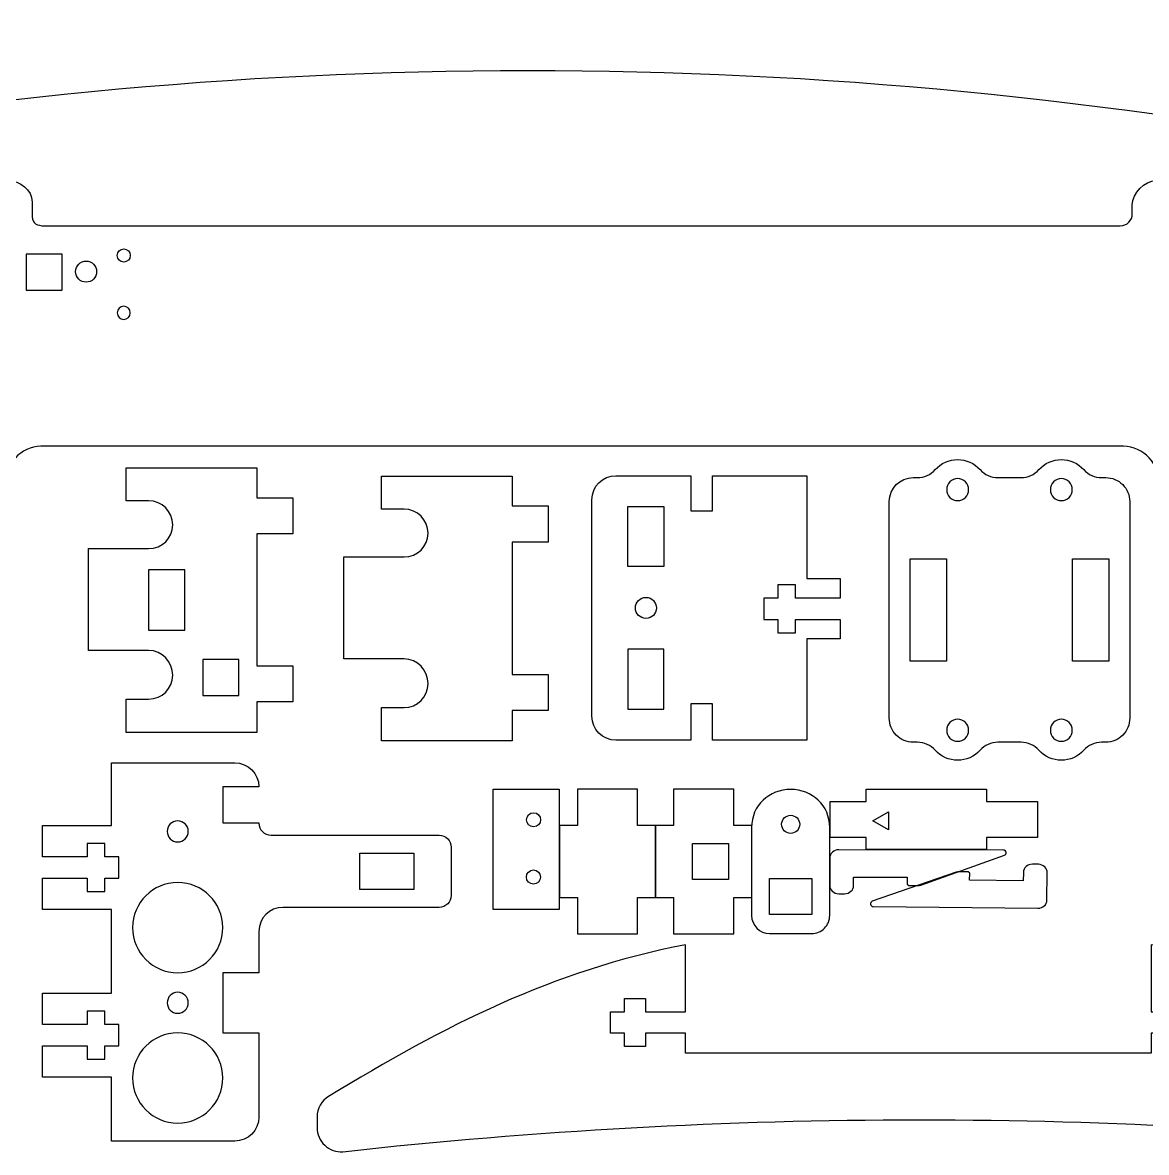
# Model space of a CAD drawing. Extents: x 110 to 740, y 2 to 416.
# Drawn here: x 304.4 to 491.4, y 1.5 to 189.3 of the extents above; entities that cross this region are included whole.
import ezdxf

# ---------------------------------------------------------------- set-up
doc = ezdxf.new("R2010")
doc.units = 0
doc.header["$MEASUREMENT"] = 0
doc.layers.add('LAYER_1', color=160, linetype='Continuous')

# ---------------------------------------------------------------- blocks, each defined once
blk = doc.blocks.new('AI9-BLK25')
at = {"layer": 'LAYER_1', "color": 7}
for points in [[(-106.58, 30.19), (-42.75, 30.19), (-42.75, 35.69), (-37.53, 35.69), (-37.53, 28.25), (-39.75, 28.25), (-39.75, 25.33), (-37.53, 25.33), (-37.53, 22.98), (-33.97, 22.98), (-33.97, 25.33), (-31.75, 25.33), (-31.75, 28.25), (-33.97, 28.25), (-33.97, 35.69), (-28.75, 35.69), (-28.75, 30.19), (28.9, 30.19), (28.9, 35.69), (34.12, 35.69), (34.12, 28.25), (31.89, 28.25), (31.89, 25.33), (34.12, 25.33), (34.12, 22.98), (37.67, 22.98), (37.67, 25.33), (39.9, 25.33), (39.9, 28.25), (37.67, 28.25), (37.67, 35.69), (42.89, 35.69), (42.89, 30.19), (106.85, 30.19)], [(106.65, 30.19), (106.65, 35.69), (111.87, 35.69), (111.87, 28.25), (109.65, 28.25), (109.65, 25.33), (111.87, 25.33), (111.87, 22.98), (115.43, 22.98), (115.43, 25.33), (117.65, 25.33), (117.65, 28.25), (115.43, 28.25), (115.43, 35.69), (120.65, 35.69), (120.65, 30.19), (152.65, 30.19), (152.65, 35.69), (157.87, 35.69), (157.87, 28.25), (155.65, 28.25), (155.65, 25.33), (157.87, 25.33), (157.87, 22.98), (161.43, 22.98), (161.43, 25.33), (163.65, 25.33), (163.65, 28.25), (161.43, 28.25), (161.43, 35.69), (166.65, 35.69), (166.65, 30.19), (172.65, 30.19), (172.65, -32.69)], [(-95, 18.19), (-95, 24.19), (-101, 24.19), (-101, 18.19), (-95, 18.19)], [(102, 18.19), (102, 24.19), (96, 24.19), (96, 18.19), (102, 18.19)], [(-101, 3.74), (-95, 3.74), (-95, 9.74), (-101, 9.74), (-101, 3.74)], [(96, 9.62), (96, 3.62), (102, 3.62), (102, 9.62), (96, 9.62)], [(-120.5, -2.38), (-120.5, -8.38), (-106.5, -8.38), (-106.5, -2.38), (-120.5, -2.38)], [(107.5, -2.38), (107.5, -8.38), (121.5, -8.38), (121.5, -2.38), (107.5, -2.38)]]:
    blk.add_lwpolyline(points, dxfattribs=at)
for points, knots in [([(172.65, -32.69), (172.65, -34.35), (171.31, -35.69), (169.65, -35.69), (169.65, -35.69), (160.65, -35.69), (160.65, -35.69), (159.54, -35.69), (158.65, -34.8), (158.65, -33.69), (158.65, -33.69), (158.65, -18.88), (158.65, -18.88), (158.65, -18.88), (152.65, -18.88), (152.65, -18.88), (152.65, -18.88), (152.65, -33.69), (152.65, -33.69), (152.65, -34.8), (151.75, -35.69), (150.65, -35.69), (150.65, -35.69), (144.65, -35.69), (144.65, -35.69), (49.12, -17.02), (-49.12, -17.02), (-144.65, -35.69), (-144.65, -35.69), (-150.65, -35.69), (-150.65, -35.69), (-151.18, -35.69), (-151.69, -35.48), (-152.06, -35.11), (-152.44, -34.73), (-152.65, -34.22), (-152.65, -33.69), (-152.65, -33.69), (-152.65, -18.88), (-152.65, -18.88), (-152.65, -18.88), (-158.65, -18.88), (-158.65, -18.88), (-158.65, -18.88), (-158.65, -33.69), (-158.65, -33.69), (-158.65, -34.8), (-159.54, -35.69), (-160.65, -35.69), (-160.65, -35.69), (-169.65, -35.69), (-169.65, -35.69), (-170.44, -35.69), (-171.21, -35.38), (-171.77, -34.81), (-172.33, -34.25), (-172.65, -33.49), (-172.65, -32.69), (-172.65, -32.69), (-172.65, 30.19), (-172.65, 30.19), (-172.65, 30.19), (-166.65, 30.19), (-166.65, 30.19), (-166.65, 30.19), (-166.65, 35.69), (-166.65, 35.69), (-166.65, 35.69), (-161.43, 35.69), (-161.43, 35.69), (-161.43, 35.69), (-161.43, 28.25), (-161.43, 28.25), (-161.43, 28.25), (-163.65, 28.25), (-163.65, 28.25), (-163.65, 28.25), (-163.65, 25.33), (-163.65, 25.33), (-163.65, 25.33), (-161.43, 25.33), (-161.43, 25.33), (-161.43, 25.33), (-161.43, 22.98), (-161.43, 22.98), (-161.43, 22.98), (-157.87, 22.98), (-157.87, 22.98), (-157.87, 22.98), (-157.87, 25.33), (-157.87, 25.33), (-157.87, 25.33), (-155.65, 25.33), (-155.65, 25.33), (-155.65, 25.33), (-155.65, 28.25), (-155.65, 28.25), (-155.65, 28.25), (-157.87, 28.25), (-157.87, 28.25), (-157.87, 28.25), (-157.87, 35.69), (-157.87, 35.69), (-157.87, 35.69), (-152.65, 35.69), (-152.65, 35.69), (-152.65, 35.69), (-152.65, 30.19), (-152.65, 30.19), (-152.65, 30.19), (-120.65, 30.19), (-120.65, 30.19), (-120.65, 30.19), (-120.65, 35.69), (-120.65, 35.69), (-120.65, 35.69), (-115.43, 35.69), (-115.43, 35.69), (-115.43, 35.69), (-115.43, 28.25), (-115.43, 28.25), (-115.43, 28.25), (-117.65, 28.25), (-117.65, 28.25), (-117.65, 28.25), (-117.65, 25.33), (-117.65, 25.33), (-117.65, 25.33), (-115.43, 25.33), (-115.43, 25.33), (-115.43, 25.33), (-115.43, 22.98), (-115.43, 22.98), (-115.43, 22.98), (-111.87, 22.98), (-111.87, 22.98), (-111.87, 22.98), (-111.87, 25.33), (-111.87, 25.33), (-111.87, 25.33), (-109.65, 25.33), (-109.65, 25.33), (-109.65, 25.33), (-109.65, 28.25), (-109.65, 28.25), (-109.65, 28.25), (-111.87, 28.25), (-111.87, 28.25), (-111.87, 28.25), (-111.87, 35.69), (-111.87, 35.69), (-111.87, 35.69), (-106.65, 35.69), (-106.65, 35.69), (-106.65, 35.69), (-106.65, 30.19), (-106.65, 30.19)], [0, 0, 0, 0, 1, 1, 1, 2, 2, 2, 3, 3, 3, 4, 4, 4, 5, 5, 5, 6, 6, 6, 7, 7, 7, 8, 8, 8, 9, 9, 9, 10, 10, 10, 11, 11, 11, 12, 12, 12, 13, 13, 13, 14, 14, 14, 15, 15, 15, 16, 16, 16, 17, 17, 17, 18, 18, 18, 19, 19, 19, 20, 20, 20, 21, 21, 21, 22, 22, 22, 23, 23, 23, 24, 24, 24, 25, 25, 25, 26, 26, 26, 27, 27, 27, 28, 28, 28, 29, 29, 29, 30, 30, 30, 31, 31, 31, 32, 32, 32, 33, 33, 33, 34, 34, 34, 35, 35, 35, 36, 36, 36, 37, 37, 37, 38, 38, 38, 39, 39, 39, 40, 40, 40, 41, 41, 41, 42, 42, 42, 43, 43, 43, 44, 44, 44, 45, 45, 45, 46, 46, 46, 47, 47, 47, 48, 48, 48, 49, 49, 49, 50, 50, 50, 51, 51, 51, 52, 52, 52, 52]), ([(-98, 15.66), (-98.97, 15.66), (-99.75, 14.87), (-99.75, 13.91), (-99.75, 12.94), (-98.97, 12.15), (-98, 12.15), (-97.03, 12.15), (-96.25, 12.94), (-96.25, 13.91), (-96.25, 14.87), (-97.03, 15.66), (-98, 15.66)], [0, 0, 0, 0, 1, 1, 1, 2, 2, 2, 3, 3, 3, 4, 4, 4, 4]), ([(99, 15.66), (98.03, 15.66), (97.25, 14.87), (97.25, 13.91), (97.25, 12.94), (98.03, 12.16), (99, 12.16), (99.97, 12.16), (100.75, 12.94), (100.75, 13.91), (100.75, 14.87), (99.97, 15.66), (99, 15.66)], [0, 0, 0, 0, 1, 1, 1, 2, 2, 2, 3, 3, 3, 4, 4, 4, 4]), ([(-155.65, -12.05), (-156.62, -12.05), (-157.4, -12.83), (-157.4, -13.8), (-157.4, -14.77), (-156.62, -15.55), (-155.65, -15.55), (-154.68, -15.55), (-153.9, -14.77), (-153.9, -13.8), (-153.9, -12.83), (-154.68, -12.05), (-155.65, -12.05)], [0, 0, 0, 0, 1, 1, 1, 2, 2, 2, 3, 3, 3, 4, 4, 4, 4]), ([(155.65, -12.05), (154.68, -12.05), (153.9, -12.83), (153.9, -13.8), (153.9, -14.77), (154.68, -15.55), (155.65, -15.55), (156.62, -15.55), (157.4, -14.77), (157.4, -13.8), (157.4, -12.83), (156.62, -12.05), (155.65, -12.05)], [0, 0, 0, 0, 1, 1, 1, 2, 2, 2, 3, 3, 3, 4, 4, 4, 4])]:
    blk.add_open_spline(points, degree=3, knots=knots, dxfattribs=at)
blk = doc.blocks.new('AI9-BLK21')
at = {"layer": 'LAYER_1', "color": 7}
for points in [[(-1, -5), (-1, 5), (-7, 5), (-7, -5), (-1, -5)], [(8, -15.88), (8, -9.88), (2, -9.88), (2, -15.88), (8, -15.88)]]:
    blk.add_lwpolyline(points, dxfattribs=at)
blk.add_open_spline([(17, -16.94), (17, -16.94), (17, -10.96), (17, -10.96), (17, -10.96), (11, -10.96), (11, -10.96), (11, -10.96), (11, 11.03), (11, 11.03), (11, 11.03), (17, 11.03), (17, 11.03), (17, 11.03), (17, 17.02), (17, 17.02), (17, 17.02), (11, 17.02), (11, 17.02), (11, 17.02), (11, 22), (11, 22), (11, 22), (-10.75, 22), (-10.75, 22), (-10.75, 22), (-10.75, 16.5), (-10.75, 16.5), (-10.75, 16.5), (-7, 16.5), (-7, 16.5), (-4.79, 16.5), (-3, 14.71), (-3, 12.5), (-3, 10.29), (-4.79, 8.56), (-7, 8.56), (-7, 8.56), (-17, 8.56), (-17, 8.56), (-17, 8.56), (-17, -8.37), (-17, -8.37), (-17, -8.37), (-7, -8.37), (-7, -8.37), (-4.79, -8.37), (-3, -10.29), (-3, -12.5), (-3, -14.71), (-4.79, -16.47), (-7, -16.47), (-7, -16.47), (-10.75, -16.47), (-10.75, -16.47), (-10.75, -16.47), (-10.75, -22), (-10.75, -22), (-10.75, -22), (11, -22), (11, -22), (11, -22), (11, -16.94), (11, -16.94), (11, -16.94), (17, -16.94), (17, -16.94)], degree=3, knots=[0, 0, 0, 0, 1, 1, 1, 2, 2, 2, 3, 3, 3, 4, 4, 4, 5, 5, 5, 6, 6, 6, 7, 7, 7, 8, 8, 8, 9, 9, 9, 10, 10, 10, 11, 11, 11, 12, 12, 12, 13, 13, 13, 14, 14, 14, 15, 15, 15, 16, 16, 16, 17, 17, 17, 18, 18, 18, 19, 19, 19, 20, 20, 20, 21, 21, 21, 22, 22, 22, 22], dxfattribs=at)
blk = doc.blocks.new('AI9-BLK20')
at = {"layer": 'LAYER_1', "color": 7}
blk.add_open_spline([(17, -16.95), (17, -16.95), (17, -10.96), (17, -10.96), (17, -10.96), (11, -10.96), (11, -10.96), (11, -10.96), (11, 11.03), (11, 11.03), (11, 11.03), (17, 11.03), (17, 11.03), (17, 11.03), (17, 17.03), (17, 17.03), (17, 17.03), (11, 17.03), (11, 17.03), (11, 17.03), (11, 22), (11, 22), (11, 22), (-10.75, 22), (-10.75, 22), (-10.75, 22), (-10.75, 16.5), (-10.75, 16.5), (-10.75, 16.5), (-7, 16.5), (-7, 16.5), (-4.79, 16.5), (-3, 14.71), (-3, 12.5), (-3, 10.29), (-4.79, 8.56), (-7, 8.56), (-7, 8.56), (-17, 8.56), (-17, 8.56), (-17, 8.56), (-17, -8.38), (-17, -8.38), (-17, -8.38), (-7, -8.38), (-7, -8.38), (-4.79, -8.38), (-3, -10.29), (-3, -12.5), (-3, -14.71), (-4.79, -16.48), (-7, -16.48), (-7, -16.48), (-10.75, -16.48), (-10.75, -16.48), (-10.75, -16.48), (-10.75, -22), (-10.75, -22), (-10.75, -22), (11, -22), (11, -22), (11, -22), (11, -16.95), (11, -16.95), (11, -16.95), (17, -16.95), (17, -16.95)], degree=3, knots=[0, 0, 0, 0, 1, 1, 1, 2, 2, 2, 3, 3, 3, 4, 4, 4, 5, 5, 5, 6, 6, 6, 7, 7, 7, 8, 8, 8, 9, 9, 9, 10, 10, 10, 11, 11, 11, 12, 12, 12, 13, 13, 13, 14, 14, 14, 15, 15, 15, 16, 16, 16, 17, 17, 17, 18, 18, 18, 19, 19, 19, 20, 20, 20, 21, 21, 21, 22, 22, 22, 22], dxfattribs=at)
blk = doc.blocks.new('AI9-BLK19')
at = {"layer": 'LAYER_1', "color": 7}
blk.add_lwpolyline([(27.78, 16.41), (27.78, 10.41), (18.78, 10.41), (18.78, 16.41), (27.78, 16.41)], dxfattribs=at)
for points, knots in [([(34, 17.41), (34, 18.52), (33.11, 19.41), (32, 19.41), (32, 19.41), (4, 19.41), (4, 19.41), (3.47, 19.41), (2.96, 19.62), (2.58, 20), (2.21, 20.37), (2, 20.88), (2, 21.41), (2, 21.41), (2, 21.45), (2, 21.45), (2, 21.45), (-4, 21.45), (-4, 21.45), (-4, 21.45), (-4, 27.45), (-4, 27.45), (-4, 27.45), (2, 27.45), (2, 27.45), (2, 29.66), (0.21, 31.45), (-2, 31.45), (-2, 31.45), (-22.5, 31.45), (-22.5, 31.45), (-22.5, 31.45), (-22.5, 21.04), (-22.5, 21.04), (-22.5, 21.04), (-34, 21.04), (-34, 21.04), (-34, 21.04), (-34, 15.82), (-34, 15.82), (-34, 15.82), (-26.56, 15.82), (-26.56, 15.82), (-26.56, 15.82), (-26.56, 18.04), (-26.56, 18.04), (-26.56, 18.04), (-23.64, 18.04), (-23.64, 18.04), (-23.64, 18.04), (-23.64, 15.82), (-23.64, 15.82), (-23.64, 15.82), (-21.29, 15.82), (-21.29, 15.82), (-21.29, 15.82), (-21.29, 12.27), (-21.29, 12.27), (-21.29, 12.27), (-23.64, 12.27), (-23.64, 12.27), (-23.64, 12.27), (-23.64, 10.04), (-23.64, 10.04), (-23.64, 10.04), (-26.56, 10.04), (-26.56, 10.04), (-26.56, 10.04), (-26.56, 12.27), (-26.56, 12.27), (-26.56, 12.27), (-34, 12.27), (-34, 12.27), (-34, 12.27), (-34, 7.04), (-34, 7.04), (-34, 7.04), (-22.5, 7.04), (-22.5, 7.04), (-22.5, 7.04), (-22.5, -6.83), (-22.5, -6.83), (-22.5, -6.83), (-34, -6.83), (-34, -6.83), (-34, -6.83), (-34, -12.05), (-34, -12.05), (-34, -12.05), (-26.56, -12.05), (-26.56, -12.05), (-26.56, -12.05), (-26.56, -9.83), (-26.56, -9.83), (-26.56, -9.83), (-23.64, -9.83), (-23.64, -9.83), (-23.64, -9.83), (-23.64, -12.05), (-23.64, -12.05), (-23.64, -12.05), (-21.29, -12.05), (-21.29, -12.05), (-21.29, -12.05), (-21.29, -15.6), (-21.29, -15.6), (-21.29, -15.6), (-23.64, -15.6), (-23.64, -15.6), (-23.64, -15.6), (-23.64, -17.82), (-23.64, -17.82), (-23.64, -17.82), (-26.56, -17.82), (-26.56, -17.82), (-26.56, -17.82), (-26.56, -15.6), (-26.56, -15.6), (-26.56, -15.6), (-34, -15.6), (-34, -15.6), (-34, -15.6), (-34, -20.82), (-34, -20.82), (-34, -20.82), (-22.5, -20.82), (-22.5, -20.82), (-22.5, -20.82), (-22.5, -31.45), (-22.5, -31.45), (-22.5, -31.45), (-2, -31.45), (-2, -31.45), (0.21, -31.45), (2, -29.66), (2, -27.45), (2, -27.45), (2, -13.45), (2, -13.45), (2, -13.45), (-4, -13.45), (-4, -13.45), (-4, -13.45), (-4, -3.45), (-4, -3.45), (-4, -3.45), (2, -3.45), (2, -3.45), (2, -3.45), (2, 3.41), (2, 3.41), (2, 5.62), (3.79, 7.41), (6, 7.41), (6, 7.41), (32, 7.41), (32, 7.41), (33.11, 7.41), (34, 8.31), (34, 9.41), (34, 9.41), (34, 17.41), (34, 17.41)], [0, 0, 0, 0, 1, 1, 1, 2, 2, 2, 3, 3, 3, 4, 4, 4, 5, 5, 5, 6, 6, 6, 7, 7, 7, 8, 8, 8, 9, 9, 9, 10, 10, 10, 11, 11, 11, 12, 12, 12, 13, 13, 13, 14, 14, 14, 15, 15, 15, 16, 16, 16, 17, 17, 17, 18, 18, 18, 19, 19, 19, 20, 20, 20, 21, 21, 21, 22, 22, 22, 23, 23, 23, 24, 24, 24, 25, 25, 25, 26, 26, 26, 27, 27, 27, 28, 28, 28, 29, 29, 29, 30, 30, 30, 31, 31, 31, 32, 32, 32, 33, 33, 33, 34, 34, 34, 35, 35, 35, 36, 36, 36, 37, 37, 37, 38, 38, 38, 39, 39, 39, 40, 40, 40, 41, 41, 41, 42, 42, 42, 43, 43, 43, 44, 44, 44, 45, 45, 45, 46, 46, 46, 47, 47, 47, 48, 48, 48, 49, 49, 49, 50, 50, 50, 51, 51, 51, 52, 52, 52, 53, 53, 53, 54, 54, 54, 54]), ([(-11.5, 18.29), (-12.47, 18.29), (-13.25, 19.08), (-13.25, 20.04), (-13.25, 21.01), (-12.47, 21.79), (-11.5, 21.79), (-10.53, 21.79), (-9.75, 21.01), (-9.75, 20.04), (-9.75, 19.08), (-10.53, 18.29), (-11.5, 18.29)], [0, 0, 0, 0, 1, 1, 1, 2, 2, 2, 3, 3, 3, 4, 4, 4, 4]), ([(-11.5, -3.45), (-15.64, -3.45), (-19, -0.09), (-19, 4.05), (-19, 8.18), (-15.64, 11.54), (-11.5, 11.54), (-7.36, 11.54), (-4, 8.18), (-4, 4.05), (-4, -0.09), (-7.36, -3.45), (-11.5, -3.45)], [0, 0, 0, 0, 1, 1, 1, 2, 2, 2, 3, 3, 3, 4, 4, 4, 4]), ([(-11.5, -10.2), (-12.47, -10.2), (-13.25, -9.42), (-13.25, -8.45), (-13.25, -7.49), (-12.47, -6.7), (-11.5, -6.7), (-10.53, -6.7), (-9.75, -7.49), (-9.75, -8.45), (-9.75, -9.42), (-10.53, -10.2), (-11.5, -10.2)], [0, 0, 0, 0, 1, 1, 1, 2, 2, 2, 3, 3, 3, 4, 4, 4, 4]), ([(-11.5, -28.44), (-15.64, -28.44), (-19, -25.09), (-19, -20.95), (-19, -16.81), (-15.64, -13.46), (-11.5, -13.46), (-7.36, -13.46), (-4, -16.81), (-4, -20.95), (-4, -25.09), (-7.36, -28.44), (-11.5, -28.44)], [0, 0, 0, 0, 1, 1, 1, 2, 2, 2, 3, 3, 3, 4, 4, 4, 4])]:
    blk.add_open_spline(points, degree=3, knots=knots, dxfattribs=at)
blk = doc.blocks.new('AI9-BLK13')
at = {"layer": 'LAYER_1', "color": 7}
for points in [[(-14.64, 16.87), (-8.65, 16.87), (-8.65, 6.88), (-14.64, 6.88), (-14.64, 16.87)], [(-14.64, -6.86), (-14.64, -16.85), (-8.65, -16.85), (-8.65, -6.86), (-14.64, -6.86)]]:
    blk.add_lwpolyline(points, dxfattribs=at)
for points, knots in [([(-20.64, 18), (-20.64, 18), (-20.64, -17.99), (-20.64, -17.99), (-20.64, -20.2), (-18.85, -21.99), (-16.64, -21.99), (-16.64, -21.99), (-4.15, -21.99), (-4.15, -21.99), (-4.15, -21.99), (-4.15, -15.94), (-4.15, -15.94), (-4.15, -15.94), (-0.55, -15.94), (-0.55, -15.94), (-0.55, -15.94), (-0.55, -21.99), (-0.55, -21.99), (-0.55, -21.99), (15.14, -21.99), (15.14, -21.99), (15.14, -21.99), (15.14, -5.14), (15.14, -5.14), (15.14, -5.14), (20.64, -5.14), (20.64, -5.14), (20.64, -5.14), (20.64, -1.91), (20.64, -1.91), (20.64, -1.91), (13.21, -1.91), (13.21, -1.91), (13.21, -1.91), (13.21, -4.14), (13.21, -4.14), (13.21, -4.14), (10.29, -4.14), (10.29, -4.14), (10.29, -4.14), (10.29, -1.91), (10.29, -1.91), (10.29, -1.91), (7.94, -1.91), (7.94, -1.91), (7.94, -1.91), (7.94, 1.64), (7.94, 1.64), (7.94, 1.64), (10.29, 1.64), (10.29, 1.64), (10.29, 1.64), (10.29, 3.86), (10.29, 3.86), (10.29, 3.86), (13.21, 3.86), (13.21, 3.86), (13.21, 3.86), (13.21, 1.64), (13.21, 1.64), (13.21, 1.64), (20.64, 1.64), (20.64, 1.64), (20.64, 1.64), (20.64, 4.91), (20.64, 4.91), (20.64, 4.91), (15.14, 4.91), (15.14, 4.91), (15.14, 4.91), (15.14, 21.99), (15.14, 21.99), (15.14, 21.99), (-0.55, 21.99), (-0.55, 21.99), (-0.55, 21.99), (-0.55, 16.14), (-0.55, 16.14), (-0.55, 16.14), (-4.15, 16.14), (-4.15, 16.14), (-4.15, 16.14), (-4.15, 21.99), (-4.15, 21.99), (-4.15, 21.99), (-16.64, 21.99), (-16.64, 21.99), (-18.85, 21.99), (-20.64, 20.2), (-20.64, 18)], [0, 0, 0, 0, 1, 1, 1, 2, 2, 2, 3, 3, 3, 4, 4, 4, 5, 5, 5, 6, 6, 6, 7, 7, 7, 8, 8, 8, 9, 9, 9, 10, 10, 10, 11, 11, 11, 12, 12, 12, 13, 13, 13, 14, 14, 14, 15, 15, 15, 16, 16, 16, 17, 17, 17, 18, 18, 18, 19, 19, 19, 20, 20, 20, 21, 21, 21, 22, 22, 22, 23, 23, 23, 24, 24, 24, 25, 25, 25, 26, 26, 26, 27, 27, 27, 28, 28, 28, 29, 29, 29, 30, 30, 30, 30]), ([(-11.65, -1.75), (-10.68, -1.75), (-9.9, -0.96), (-9.9, 0), (-9.9, 0.97), (-10.68, 1.75), (-11.65, 1.75), (-12.61, 1.75), (-13.39, 0.97), (-13.39, 0), (-13.39, -0.96), (-12.61, -1.75), (-11.65, -1.75)], [0, 0, 0, 0, 1, 1, 1, 2, 2, 2, 3, 3, 3, 4, 4, 4, 4])]:
    blk.add_open_spline(points, degree=3, knots=knots, dxfattribs=at)
blk = doc.blocks.new('AI9-BLK10')
at = {"layer": 'LAYER_1', "color": 7}
for points in [[(-10.5, 8.5), (-10.5, -8.5), (-16.5, -8.5), (-16.5, 8.5), (-10.5, 8.5)], [(16.5, 8.5), (16.5, -8.5), (10.5, -8.5), (10.5, 8.5), (16.5, 8.5)]]:
    blk.add_lwpolyline(points, dxfattribs=at)
for points, knots in [([(-20, -18), (-20, -19.06), (-19.58, -20.08), (-18.83, -20.83), (-18.08, -21.58), (-17.06, -22), (-16, -22), (-16, -22), (-15.33, -22), (-15.33, -22), (-14.19, -22), (-13.11, -22.49), (-12.35, -23.33), (-11.4, -24.39), (-10.05, -25), (-8.62, -25), (-7.2, -25), (-5.85, -24.39), (-4.9, -23.33), (-4.14, -22.49), (-3.06, -22), (-1.92, -22), (-1.92, -22), (1.92, -22), (1.92, -22), (3.06, -22), (4.14, -22.49), (4.9, -23.33), (5.85, -24.39), (7.2, -25), (8.62, -25), (10.05, -25), (11.4, -24.39), (12.35, -23.33), (13.11, -22.49), (14.19, -22), (15.33, -22), (15.33, -22), (16, -22), (16, -22), (17.06, -22), (18.08, -21.58), (18.83, -20.83), (19.58, -20.08), (20, -19.06), (20, -18), (20, -18), (20, 18), (20, 18), (20, 19.06), (19.58, 20.08), (18.83, 20.83), (18.08, 21.58), (17.06, 22), (16, 22), (16, 22), (15.33, 22), (15.33, 22), (14.19, 22), (13.11, 22.49), (12.35, 23.33), (11.4, 24.39), (10.05, 25), (8.62, 25), (7.2, 25), (5.85, 24.39), (4.9, 23.33), (4.14, 22.49), (3.06, 22), (1.92, 22), (1.92, 22), (-1.92, 22), (-1.92, 22), (-3.06, 22), (-4.14, 22.49), (-4.9, 23.33), (-5.85, 24.39), (-7.2, 25), (-8.62, 25), (-10.05, 25), (-11.4, 24.39), (-12.35, 23.33), (-13.11, 22.49), (-14.19, 22), (-15.33, 22), (-15.33, 22), (-16, 22), (-16, 22), (-18.21, 22), (-20, 20.21), (-20, 18), (-20, 18), (-20, -18), (-20, -18)], [0, 0, 0, 0, 1, 1, 1, 2, 2, 2, 3, 3, 3, 4, 4, 4, 5, 5, 5, 6, 6, 6, 7, 7, 7, 8, 8, 8, 9, 9, 9, 10, 10, 10, 11, 11, 11, 12, 12, 12, 13, 13, 13, 14, 14, 14, 15, 15, 15, 16, 16, 16, 17, 17, 17, 18, 18, 18, 19, 19, 19, 20, 20, 20, 21, 21, 21, 22, 22, 22, 23, 23, 23, 24, 24, 24, 25, 25, 25, 26, 26, 26, 27, 27, 27, 28, 28, 28, 29, 29, 29, 30, 30, 30, 31, 31, 31, 31]), ([(-8.62, 21.83), (-7.61, 21.83), (-6.8, 21.01), (-6.8, 20), (-6.8, 18.99), (-7.61, 18.17), (-8.62, 18.17), (-9.63, 18.17), (-10.45, 18.99), (-10.45, 20), (-10.45, 21.01), (-9.63, 21.83), (-8.62, 21.83)], [0, 0, 0, 0, 1, 1, 1, 2, 2, 2, 3, 3, 3, 4, 4, 4, 4]), ([(8.62, 21.83), (9.63, 21.83), (10.45, 21.01), (10.45, 20), (10.45, 18.99), (9.63, 18.17), (8.62, 18.17), (7.61, 18.17), (6.8, 18.99), (6.8, 20), (6.8, 21.01), (7.61, 21.83), (8.62, 21.83)], [0, 0, 0, 0, 1, 1, 1, 2, 2, 2, 3, 3, 3, 4, 4, 4, 4]), ([(-8.62, -18.17), (-7.61, -18.17), (-6.8, -18.99), (-6.8, -20), (-6.8, -21.01), (-7.61, -21.83), (-8.62, -21.83), (-9.63, -21.83), (-10.45, -21.01), (-10.45, -20), (-10.45, -18.99), (-9.63, -18.17), (-8.62, -18.17)], [0, 0, 0, 0, 1, 1, 1, 2, 2, 2, 3, 3, 3, 4, 4, 4, 4]), ([(8.62, -18.17), (9.63, -18.17), (10.45, -18.99), (10.45, -20), (10.45, -21.01), (9.63, -21.83), (8.62, -21.83), (7.61, -21.83), (6.8, -21.01), (6.8, -20), (6.8, -18.99), (7.61, -18.17), (8.62, -18.17)], [0, 0, 0, 0, 1, 1, 1, 2, 2, 2, 3, 3, 3, 4, 4, 4, 4])]:
    blk.add_open_spline(points, degree=3, knots=knots, dxfattribs=at)
blk = doc.blocks.new('AI9-BLK5')
at = {"layer": 'LAYER_1', "color": 7}
blk.add_lwpolyline([(5.499061, 10.001457), (5.499061, -10.001457), (-5.499061, -10.001457), (-5.499061, 10.001457)], close=True, dxfattribs=at)
for centre, radius in [((1.240234, 4.935788), 1.168576), ((1.214741, -4.5837), 1.169265)]:
    blk.add_circle(centre, radius, dxfattribs=at)
blk = doc.blocks.new('AI9-BLK4')
at = {"layer": 'LAYER_1', "color": 7}
blk.add_lwpolyline([(-3.5, -8.83), (-3.5, -2.83), (3.5, -2.83), (3.5, -8.83), (-3.5, -8.83)], dxfattribs=at)
blk.add_circle((0, 6.17), 1.5, dxfattribs=at)
blk.add_open_spline([(3.5, -11.98), (3.5, -11.98), (-3.5, -11.98), (-3.5, -11.98), (-5.16, -11.98), (-6.5, -10.63), (-6.5, -8.98), (-6.5, -8.98), (-6.5, 5.67), (-6.5, 5.67), (-6.5, 9.26), (-3.59, 11.98), (0, 11.98), (3.59, 11.98), (6.5, 9.26), (6.5, 5.67), (6.5, 5.67), (6.5, -8.98), (6.5, -8.98), (6.5, -9.77), (6.18, -10.54), (5.62, -11.1), (5.06, -11.66), (4.3, -11.98), (3.5, -11.98)], degree=3, knots=[0, 0, 0, 0, 1, 1, 1, 2, 2, 2, 3, 3, 3, 4, 4, 4, 5, 5, 5, 6, 6, 6, 7, 7, 7, 8, 8, 8, 8], dxfattribs=at)

msp = doc.modelspace()

# ---------------------------------------------------------------- linework, layer by layer
at = {"layer": 'LAYER_1', "color": 7}
for points in [[(305.03, 144.86), (311.03, 144.86), (311.03, 150.86), (305.03, 150.86), (305.03, 144.86)], [(406.72, 37.87), (406.72, 43.88), (409.72, 43.88), (409.72, 55.88), (406.72, 55.88), (406.72, 61.88), (396.72, 61.88), (396.72, 55.88), (393.72, 55.88), (393.72, 43.88), (396.72, 43.88), (396.72, 37.87), (406.72, 37.87)], [(425.72, 43.88), (425.72, 55.88), (422.72, 55.88), (422.72, 61.88), (412.72, 61.88), (412.72, 55.88), (409.72, 55.88), (409.72, 43.88), (412.72, 43.88), (412.72, 37.87), (422.72, 37.87), (422.72, 43.88), (425.72, 43.88)], [(438.77, 59.88), (444.77, 59.88), (444.77, 61.88), (464.78, 61.88), (464.78, 59.88), (473.28, 59.88), (473.28, 53.88), (464.78, 53.88), (464.78, 51.88), (444.77, 51.88), (444.77, 53.88), (438.77, 53.88), (438.77, 59.88)], [(448.49, 58.16), (448.49, 55.16), (445.89, 56.66), (448.49, 58.16)], [(421.87, 46.88), (415.87, 46.88), (415.87, 52.88), (421.87, 52.88), (421.87, 46.88)]]:
    msp.add_lwpolyline(points, dxfattribs=at)
msp.add_circle((315.01, 147.94), 1.75, dxfattribs=at)
for points, knots in [([(239.73, 125.07), (239.73, 125.07), (245.73, 125.07), (245.73, 125.07), (245.73, 125.07), (245.73, 119.07), (245.73, 119.07), (245.73, 119.07), (250.23, 119.07), (250.23, 119.07), (250.23, 119.07), (250.23, 124.92), (250.23, 124.92), (250.23, 124.92), (253.82, 124.92), (253.82, 124.92), (253.82, 124.92), (253.82, 119.07), (253.82, 119.07), (253.82, 119.07), (264.58, 119.07), (264.58, 119.07), (267.89, 119.07), (270.58, 116.88), (270.58, 113.57), (270.58, 113.57), (270.58, 93.86), (270.58, 93.86), (270.58, 90.55), (273.26, 87.86), (276.58, 87.86), (276.58, 87.86), (295.48, 87.86), (295.48, 87.86), (298.79, 87.86), (301.48, 90.55), (301.48, 93.86), (301.48, 93.86), (301.48, 112.57), (301.48, 112.57), (301.48, 115.88), (304.16, 118.92), (307.48, 118.92), (307.48, 118.92), (487.58, 118.92), (487.58, 118.92), (490.89, 118.92), (493.58, 115.88), (493.58, 112.57), (493.58, 112.57), (493.58, 93.86), (493.58, 93.86), (493.58, 92.27), (494.21, 90.75), (495.34, 89.62), (496.46, 88.5), (497.99, 87.86), (499.58, 87.86), (499.58, 87.86), (518.48, 87.86), (518.48, 87.86), (521.79, 87.86), (524.48, 90.55), (524.48, 93.86), (524.48, 93.86), (524.48, 113.57), (524.48, 113.57), (524.48, 116.88), (527.16, 119.07), (530.48, 119.07), (530.48, 119.07), (541.22, 119.07), (541.22, 119.07), (541.22, 119.07), (541.22, 125.3), (541.22, 125.3), (541.22, 125.3), (544.82, 125.3), (544.82, 125.3), (544.82, 125.3), (544.82, 119.07), (544.82, 119.07), (544.82, 119.07), (557.32, 119.07), (557.32, 119.07), (559.53, 119.07), (561.32, 120.86), (561.32, 123.07), (561.32, 123.07), (561.32, 159.06), (561.32, 159.06), (561.32, 161.27), (559.53, 163.06), (557.32, 163.06), (557.32, 163.06), (544.82, 163.06), (544.82, 163.06), (544.82, 163.06), (544.82, 157.28), (544.82, 157.28), (544.82, 157.28), (541.22, 157.28), (541.22, 157.28), (541.22, 157.28), (541.22, 163.06), (541.22, 163.06), (541.22, 163.06), (524.36, 163.06), (524.36, 163.06), (523.22, 163.06), (522.14, 163.55), (521.38, 164.39), (520.43, 165.46), (519.08, 166.06), (517.65, 166.06), (516.23, 166.06), (514.87, 165.46), (513.93, 164.39), (513.17, 163.55), (512.08, 163.06), (510.94, 163.06), (510.94, 163.06), (507.11, 163.06), (507.11, 163.06), (505.97, 163.06), (504.89, 163.55), (504.13, 164.39), (503.18, 165.46), (501.83, 166.06), (500.4, 166.06), (498.98, 166.06), (497.63, 165.46), (496.68, 164.39), (495.92, 163.55), (494.83, 163.06), (493.7, 163.06), (493.7, 163.06), (493.03, 163.06), (493.03, 163.06), (491.08, 163.06), (489.03, 160.94), (489.03, 159.06), (489.03, 159.06), (489.03, 157.56), (489.03, 157.56), (489.03, 156.46), (488.14, 155.56), (487.03, 155.56), (487.03, 155.56), (308.03, 155.56), (308.03, 155.56), (306.92, 155.56), (306.03, 155.96), (306.03, 157.06), (306.03, 157.06), (306.03, 159.06), (306.03, 159.06), (306.03, 159.59), (306.02, 159.12), (306.02, 159.5), (306.02, 161.55), (304.01, 163.06), (302.03, 163.06), (302.03, 163.06), (301.36, 163.06), (301.36, 163.06), (300.22, 163.06), (299.14, 163.55), (298.38, 164.39), (297.43, 165.46), (296.08, 166.06), (294.65, 166.06), (293.23, 166.06), (291.87, 165.46), (290.93, 164.39), (290.17, 163.55), (289.08, 163.06), (287.94, 163.06), (287.94, 163.06), (284.11, 163.06), (284.11, 163.06), (282.97, 163.06), (281.89, 163.55), (281.13, 164.39), (280.18, 165.46), (278.82, 166.06), (277.4, 166.06), (275.98, 166.06), (274.62, 165.46), (273.67, 164.39), (272.92, 163.55), (271.83, 163.06), (270.69, 163.06), (270.69, 163.06), (253.82, 163.06), (253.82, 163.06), (253.82, 163.06), (253.82, 156.47), (253.82, 156.47), (253.82, 156.47), (250.23, 156.47), (250.23, 156.47), (250.23, 156.47), (250.23, 163.06), (250.23, 163.06), (250.23, 163.06), (245.73, 163.06), (245.73, 163.06), (245.73, 163.06), (245.73, 157.06), (245.73, 157.06), (245.73, 157.06), (239.73, 157.06), (239.73, 157.06), (239.73, 157.06), (239.73, 147.06), (239.73, 147.06), (239.73, 147.06), (245.73, 147.06), (245.73, 147.06), (245.73, 147.06), (245.73, 142.84), (245.73, 142.84), (245.73, 142.84), (255.86, 142.84), (255.86, 142.84), (255.86, 142.84), (255.86, 145.07), (255.86, 145.07), (255.86, 145.07), (258.78, 145.07), (258.78, 145.07), (258.78, 145.07), (258.78, 142.84), (258.78, 142.84), (258.78, 142.84), (259.78, 142.84), (259.78, 142.84), (259.78, 142.84), (259.78, 139.29), (259.78, 139.29), (259.78, 139.29), (258.78, 139.29), (258.78, 139.29), (258.78, 139.29), (258.78, 137.06), (258.78, 137.06), (258.78, 137.06), (255.86, 137.06), (255.86, 137.06), (255.86, 137.06), (255.86, 139.29), (255.86, 139.29), (255.86, 139.29), (245.73, 139.29), (245.73, 139.29), (245.73, 139.29), (245.73, 135.06), (245.73, 135.06), (245.73, 135.06), (239.73, 135.06), (239.73, 135.06), (239.73, 135.06), (239.73, 125.07), (239.73, 125.07)], [0, 0, 0, 0, 1, 1, 1, 2, 2, 2, 3, 3, 3, 4, 4, 4, 5, 5, 5, 6, 6, 6, 7, 7, 7, 8, 8, 8, 9, 9, 9, 10, 10, 10, 11, 11, 11, 12, 12, 12, 13, 13, 13, 14, 14, 14, 15, 15, 15, 16, 16, 16, 17, 17, 17, 18, 18, 18, 19, 19, 19, 20, 20, 20, 21, 21, 21, 22, 22, 22, 23, 23, 23, 24, 24, 24, 25, 25, 25, 26, 26, 26, 27, 27, 27, 28, 28, 28, 29, 29, 29, 30, 30, 30, 31, 31, 31, 32, 32, 32, 33, 33, 33, 34, 34, 34, 35, 35, 35, 36, 36, 36, 37, 37, 37, 38, 38, 38, 39, 39, 39, 40, 40, 40, 41, 41, 41, 42, 42, 42, 43, 43, 43, 44, 44, 44, 45, 45, 45, 46, 46, 46, 47, 47, 47, 48, 48, 48, 49, 49, 49, 50, 50, 50, 51, 51, 51, 52, 52, 52, 53, 53, 53, 54, 54, 54, 55, 55, 55, 56, 56, 56, 57, 57, 57, 58, 58, 58, 59, 59, 59, 60, 60, 60, 61, 61, 61, 62, 62, 62, 63, 63, 63, 64, 64, 64, 65, 65, 65, 66, 66, 66, 67, 67, 67, 68, 68, 68, 69, 69, 69, 70, 70, 70, 71, 71, 71, 72, 72, 72, 73, 73, 73, 74, 74, 74, 75, 75, 75, 76, 76, 76, 77, 77, 77, 78, 78, 78, 79, 79, 79, 80, 80, 80, 81, 81, 81, 82, 82, 82, 83, 83, 83, 84, 84, 84, 85, 85, 85, 86, 86, 86, 87, 87, 87, 88, 88, 88, 88]), ([(321.26, 151.71), (320.66, 151.71), (320.17, 151.22), (320.17, 150.62), (320.17, 150.02), (320.66, 149.53), (321.26, 149.53), (321.87, 149.53), (322.35, 150.02), (322.35, 150.62), (322.35, 151.22), (321.87, 151.71), (321.26, 151.71)], [0, 0, 0, 0, 1, 1, 1, 2, 2, 2, 3, 3, 3, 4, 4, 4, 4]), ([(321.26, 142.19), (321.87, 142.19), (322.35, 141.7), (322.35, 141.1), (322.35, 140.49), (321.87, 140), (321.26, 140), (320.66, 140), (320.17, 140.49), (320.17, 141.1), (320.17, 141.7), (320.66, 142.19), (321.26, 142.19)], [0, 0, 0, 0, 1, 1, 1, 2, 2, 2, 3, 3, 3, 4, 4, 4, 4]), ([(440.19, 44.53), (439.79, 44.53), (439.41, 44.67), (439.13, 44.93), (438.85, 45.19), (438.7, 45.54), (438.7, 45.9), (438.7, 45.9), (438.71, 50.46), (438.71, 50.46), (438.71, 51.21), (439.37, 51.83), (440.2, 51.82), (440.2, 51.82), (467.58, 51.79), (467.58, 51.79), (467.82, 51.79), (468.03, 51.63), (468.07, 51.42), (468.11, 51.2), (467.98, 50.99), (467.76, 50.91), (467.76, 50.91), (453.84, 45.97), (453.84, 45.97), (453.67, 45.91), (453.49, 45.88), (453.3, 45.88), (453.3, 45.88), (451.84, 45.88), (451.84, 45.88), (451.84, 45.88), (451.6, 46.11), (451.6, 46.11), (451.6, 46.11), (451.6, 47.25), (451.6, 47.25), (451.6, 47.25), (442.67, 47.26), (442.67, 47.26), (442.67, 47.26), (442.67, 45.89), (442.67, 45.89), (442.67, 45.14), (442, 44.53), (441.18, 44.53), (441.18, 44.53), (440.19, 44.53), (440.19, 44.53)], [0, 0, 0, 0, 1, 1, 1, 2, 2, 2, 3, 3, 3, 4, 4, 4, 5, 5, 5, 6, 6, 6, 7, 7, 7, 8, 8, 8, 9, 9, 9, 10, 10, 10, 11, 11, 11, 12, 12, 12, 13, 13, 13, 14, 14, 14, 15, 15, 15, 16, 16, 16, 16]), ([(473.4, 49.41), (473.79, 49.4), (474.17, 49.25), (474.45, 49), (474.73, 48.74), (474.88, 48.39), (474.88, 48.02), (474.88, 48.02), (474.83, 43.46), (474.83, 43.46), (474.82, 42.71), (474.15, 42.1), (473.33, 42.11), (473.33, 42.11), (445.94, 42.38), (445.94, 42.38), (445.7, 42.38), (445.5, 42.54), (445.46, 42.76), (445.42, 42.97), (445.55, 43.19), (445.77, 43.26), (445.77, 43.26), (459.73, 48.08), (459.73, 48.08), (459.91, 48.14), (460.09, 48.17), (460.27, 48.17), (460.27, 48.17), (461.73, 48.15), (461.73, 48.15), (461.73, 48.15), (461.98, 47.92), (461.98, 47.92), (461.98, 47.92), (461.96, 46.78), (461.96, 46.78), (461.96, 46.78), (470.89, 46.69), (470.89, 46.69), (470.89, 46.69), (470.91, 48.06), (470.91, 48.06), (470.91, 48.82), (471.59, 49.42), (472.41, 49.42), (472.41, 49.42), (473.4, 49.41), (473.4, 49.41)], [0, 0, 0, 0, 1, 1, 1, 2, 2, 2, 3, 3, 3, 4, 4, 4, 5, 5, 5, 6, 6, 6, 7, 7, 7, 8, 8, 8, 9, 9, 9, 10, 10, 10, 11, 11, 11, 12, 12, 12, 13, 13, 13, 14, 14, 14, 15, 15, 15, 16, 16, 16, 16]), ([(553.47, 7.4), (553.47, 7.4), (553.47, 5.63), (553.47, 5.63), (553.47, 4.53), (553.02, 3.47), (552.21, 2.72), (551.41, 1.96), (550.32, 1.52), (549.22, 1.64), (485.45, 8.71), (421.77, 8.71), (357.68, 1.64), (356.59, 1.52), (355.5, 1.96), (354.69, 2.72), (353.89, 3.47), (353.43, 4.53), (353.43, 5.63), (353.43, 5.63), (353.43, 7.4), (353.43, 7.4), (353.43, 8.8), (354.16, 10.09), (355.35, 10.82), (374.54, 22.53), (392.64, 31.78), (414.71, 36.04), (414.71, 36.04), (414.71, 24.9), (414.71, 24.9), (414.71, 24.9), (408.05, 24.9), (408.05, 24.9), (408.05, 24.9), (408.05, 27.12), (408.05, 27.12), (408.05, 27.12), (404.56, 27.12), (404.56, 27.12), (404.56, 27.12), (404.56, 24.9), (404.56, 24.9), (404.56, 24.9), (402.21, 24.9), (402.21, 24.9), (402.21, 24.9), (402.21, 21.34), (402.21, 21.34), (402.21, 21.34), (404.56, 21.34), (404.56, 21.34), (404.56, 21.34), (404.56, 19.12), (404.56, 19.12), (404.56, 19.12), (408.05, 19.12), (408.05, 19.12), (408.05, 19.12), (408.05, 21.34), (408.05, 21.34), (408.05, 21.34), (414.71, 21.34), (414.71, 21.34), (414.71, 21.34), (414.71, 18.04), (414.71, 18.04), (414.71, 18.04), (492.19, 18.04), (492.19, 18.04), (492.19, 18.04), (492.19, 21.34), (492.19, 21.34), (492.19, 21.34), (498.51, 21.34), (498.51, 21.34), (498.51, 21.34), (498.51, 19.12), (498.51, 19.12), (498.51, 19.12), (502, 19.12), (502, 19.12), (502, 19.12), (502, 21.34), (502, 21.34), (502, 21.34), (504.34, 21.34), (504.34, 21.34), (504.34, 21.34), (504.34, 24.9), (504.34, 24.9), (504.34, 24.9), (502, 24.9), (502, 24.9), (502, 24.9), (502, 27.12), (502, 27.12), (502, 27.12), (498.51, 27.12), (498.51, 27.12), (498.51, 27.12), (498.51, 24.9), (498.51, 24.9), (498.51, 24.9), (492.19, 24.9), (492.19, 24.9), (492.19, 24.9), (492.19, 36.04), (492.19, 36.04), (514.27, 31.78), (532.37, 22.53), (551.56, 10.82), (552.75, 10.09), (553.47, 8.8), (553.47, 7.4)], [0, 0, 0, 0, 1, 1, 1, 2, 2, 2, 3, 3, 3, 4, 4, 4, 5, 5, 5, 6, 6, 6, 7, 7, 7, 8, 8, 8, 9, 9, 9, 10, 10, 10, 11, 11, 11, 12, 12, 12, 13, 13, 13, 14, 14, 14, 15, 15, 15, 16, 16, 16, 17, 17, 17, 18, 18, 18, 19, 19, 19, 20, 20, 20, 21, 21, 21, 22, 22, 22, 23, 23, 23, 24, 24, 24, 25, 25, 25, 26, 26, 26, 27, 27, 27, 28, 28, 28, 29, 29, 29, 30, 30, 30, 31, 31, 31, 32, 32, 32, 33, 33, 33, 34, 34, 34, 35, 35, 35, 36, 36, 36, 37, 37, 37, 38, 38, 38, 38])]:
    msp.add_open_spline(points, degree=3, knots=knots, dxfattribs=at)

# ---------------------------------------------------------------- block references
for name, p in [('AI9-BLK25', (388.46, 203.02)), ('AI9-BLK10', (468.6, 91.7)), ('AI9-BLK21', (332.41, 93.34)), ('AI9-BLK20', (374.89, 91.95)), ('AI9-BLK13', (419.77, 92.03)), ('AI9-BLK19', (341.74, 34.84)), ('AI9-BLK5', (388.2, 51.88)), ('AI9-BLK4', (432.2, 49.89))]:
    msp.add_blockref(name, p, dxfattribs=at)

doc.saveas('drawing.dxf')
